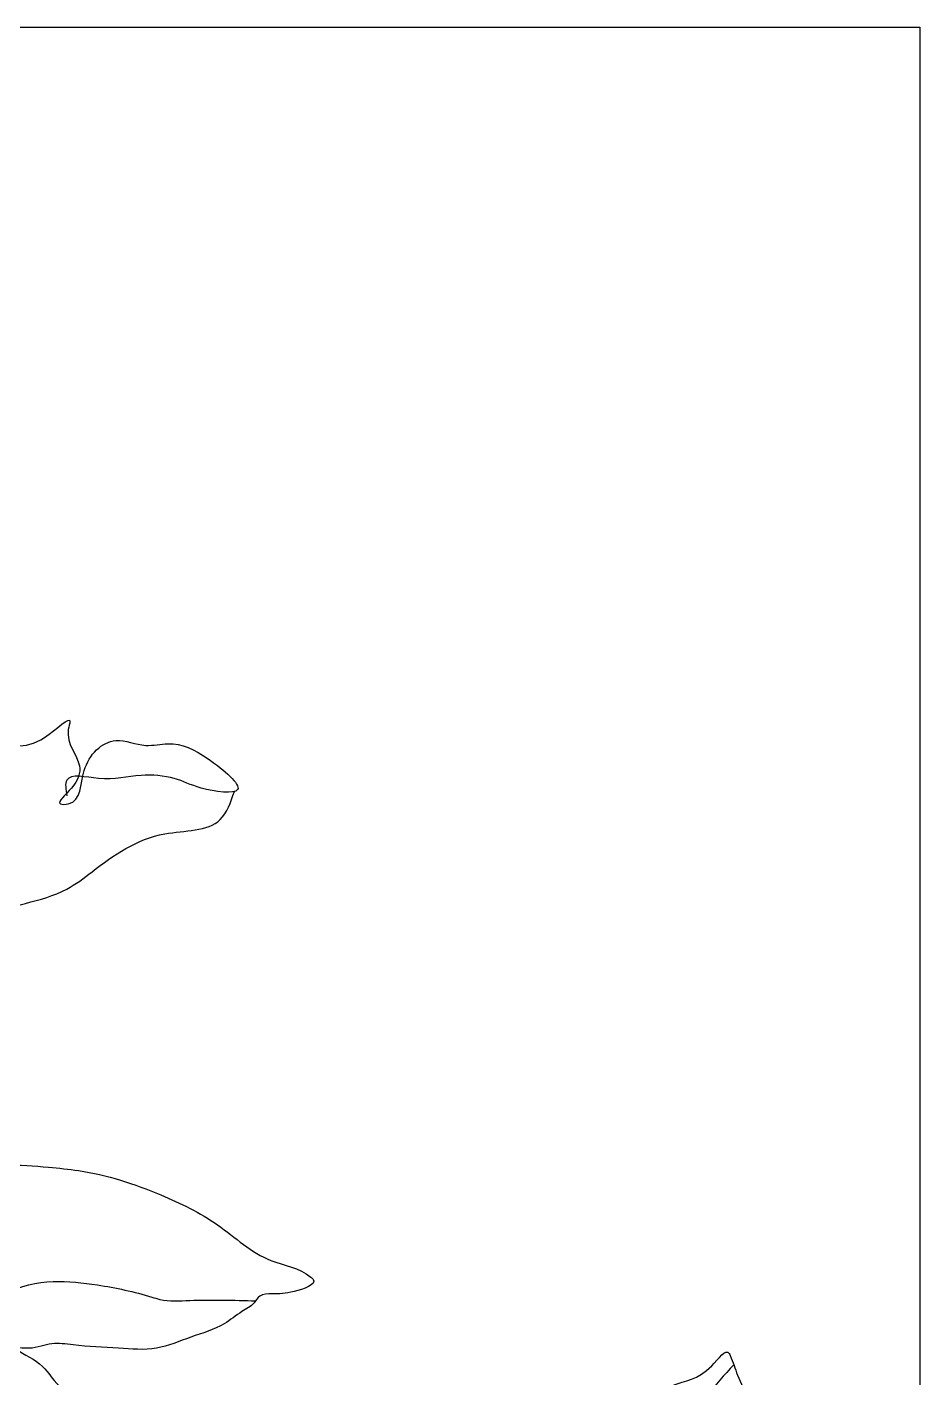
# Model space of a CAD drawing. Header units: millimetres. Extents: x 14385 to 129787, y 107826 to 186798.
# Drawn here: x 30154 to 30768, y 114710 to 115640 of the extents above; entities that cross this region are included whole.
import ezdxf

# ---------------------------------------------------------------- set-up
doc = ezdxf.new("R2010")
doc.units = ezdxf.units.MM
doc.header["$LTSCALE"] = 1000

msp = doc.modelspace()

# ---------------------------------------------------------------- linework, layer by layer
at = {"color": 2, "linetype": 'ByBlock', "ltscale": 3000}
msp.add_lwpolyline([(28937.32713804033, 115639.5779096198), (30768.23601904896, 115639.5779096198), (30768.23601904896, 112879.3519922805), (28937.32713804033, 112879.3519922805)], close=True, dxfattribs=at)
at = {"color": 8, "linetype": 'ByBlock', "ltscale": 3000}
for points, start_tangent in [([(29981.60718259541, 114999.7331091161), (29989.29801356199, 115020.9350791492), (30003.45472034451, 115062.2803708573), (30021.96574947529, 115090.5693622136), (30049.18542330305, 115110.1548345213), (30061.16152947827, 115129.7403068293), (30085.11718126119, 115137.3566523313), (30129.76102334971, 115146.0601713795), (30165.69278130739, 115150.4129526832), (30183.11351013475, 115161.2928623834), (30182.02320983133, 115155.8529075335), (30189.64843309077, 115130.8274803755), (30184.20381043863, 115115.5947893716), (30176.58202661213, 115104.7148796714), (30182.02320983133, 115104.7148796714), (30192.91245513561, 115127.5639161773), (30214.69094574417, 115148.2365620316), (30235.37913604931, 115144.9729978333), (30250.62270370231, 115146.0601713795), (30278.93267783395, 115135.1802616792), (30298.53056783567, 115114.5076158249), (30273.48805518181, 115115.5947893716), (30254.97702605103, 115122.1239613274), (30232.11167457153, 115124.2983084198), (30202.71140013647, 115122.1239613274), (30180.93634896039, 115121.0347442215), (30180.93634896039, 115110.1548345213)], (-0.8695273925189759, -0.4938847169726466)), ([(30052.58422414493, 114983.0753420742), (30076.40509713127, 115002.438823947), (30106.89567187021, 115020.9350791492), (30152.62637482875, 115036.1677701532), (30180.93634896039, 115045.9605063072), (30198.35707778775, 115057.9275895537), (30248.44554252841, 115084.0422338171), (30286.55446166045, 115093.8349699711), (30296.31156027759, 115113.1909806996)], (-0.4938847169687868, 0.869527392521168)), ([(29815.98690398876, 114747.6896776449), (29824.14331330045, 114749.7690652784), (29834.853708082, 114758.1783117878), (29840.97589906177, 114759.7089377016), (29857.80504538969, 114763.5303935881), (29869.28243376, 114762.7661024106), (29882.29036987538, 114755.8854382557), (29887.64556726639, 114749.7690652784), (29881.52337628661, 114768.118184211), (29883.82091762044, 114781.1152213437), (29885.3514653655, 114793.3479672989), (29892.2372105011, 114806.3450044312), (29908.30280267319, 114818.5777503865), (29910.59690457408, 114826.2227057184), (29912.12745231914, 114829.2819139871), (29921.31073878857, 114820.106332741), (29955.73946446704, 114803.2878397221), (29951.14782123186, 114805.5807132542), (29953.44536256616, 114813.9899597636), (29955.73946446704, 114821.6349150955), (29965.6863050923, 114832.3390786962), (29972.5720502279, 114842.2789511194), (29994.75983337977, 114847.6289893605), (30013.12296688615, 114846.100407006), (30016.1840623758, 114845.3361158285), (30020.77226617758, 114849.1596152743), (30033.78020229295, 114855.2759882521), (30043.72704291821, 114857.5688617837), (30039.1353996835, 114850.6881976288), (30038.37184552767, 114842.2789511194), (30041.42950158438, 114830.0462051642), (30056.73153960065, 114806.3450044312), (30060.55962867953, 114787.2315943211), (30060.55962867953, 114778.8223478117), (30060.55962867953, 114772.7059748343), (30066.67838022637, 114776.5274307204), (30064.38427832548, 114787.2315943211), (30070.50302987185, 114801.7572138084), (30088.86616337823, 114833.1033698733), (30104.93519498326, 114843.0432422969), (30138.60036650544, 114855.2759882521), (30168.4374489492, 114854.5116970746), (30189.09468435601, 114852.2167799834), (30245.71119318635, 114835.3982869645), (30284.73156209907, 114814.7542509406), (30321.45782911137, 114790.2887590302), (30349.00080965378, 114778.8223478117), (30350.53135739884, 114777.2917218979), (30337.52342128346, 114768.8824753885), (30322.2213832672, 114767.3538930339), (30313.80509038654, 114765.8253106794), (30309.98044074106, 114761.2375200561), (30301.56414786039, 114755.1211470787), (30289.32320533379, 114746.7119005693), (30266.37186802609, 114737.5363193231), (30242.65353712917, 114729.8913639912), (30216.63766489842, 114729.8913639912), (30185.27003471006, 114732.1842375228), (30170.73155085009, 114732.9485287003), (30154.665958678, 114729.8913639912), (30147.01321995317, 114729.8913639912), (30160.02115606854, 114720.7178263043), (30172.26209859469, 114707.7207891715), (30188.33113020018, 114689.3716702389), (30198.27797082544, 114677.9032154612), (30204.39672237227, 114676.3746331067), (30200.57207272633, 114671.0225513063), (30182.20893922041, 114663.3775959739), (30169.08608961711, 114651.7373787575), (30169.08608961722, 114651.7373787576)], (-0.91750711148166, -0.3977193739065031)), ([(29706.87928000663, 114850.091478314), (29712.72631633526, 114841.3307396055), (29719.05831273657, 114837.4357155843), (29731.2339060331, 114835.9766142459), (29742.9279786913, 114830.1340782142), (29749.77245062927, 114830.2423868568), (29752.18005382328, 114825.7547306393), (29757.53869064723, 114821.3733395056), (29775.07636020111, 114811.151455899), (29781.40491716901, 114803.7374227673), (29791.6372307447, 114789.1341480271), (29801.86610488698, 114772.5854048354), (29816.96521634853, 114745.3263673654), (29823.78561225452, 114719.5284747931), (29827.66529283032, 114697.4743828538), (29828.15369233547, 114687.2524992472), (29826.69193325343, 114659.0207275518), (29820.84489692433, 114621.5398064752), (29810.61602278159, 114593.7944018922), (29804.77242588589, 114584.5452525115), (29798.9253895568, 114578.704760039), (29791.62003357906, 114576.2708809155), (29787.73691356985, 114574.7239065275), (29792.12219081644, 114567.4222691574), (29797.96922714554, 114555.7392406531), (29805.76298262889, 114544.0582557081), (29811.11818001943, 114540.6495987999), (29826.70913041907, 114528.4802031831), (29847.1668787041, 114523.6124449361), (29862.26599016518, 114520.2058315871), (29878.34190063702, 114519.7194644741), (29886.13565611991, 114519.7194644741), (29907.64243151119, 114523.0668146035), (29934.43561563047, 114526.9618386247), (29966.09903706855, 114521.6077132651), (29994.91116843757, 114512.2706908349), (30013.91059707396, 114500.5897058898), (30043.62385992438, 114477.2236488818), (30054.37552790355, 114460.5890761994), (30059.24920465529, 114446.472168572), (30060.70752430439, 114435.7639178529), (30064.11944197409, 114431.3825267188), (30068.98967929289, 114427.9759133698), (30070.93983788008, 114425.5420342463), (30071.91319745698, 114436.7366520784), (30074.34831611637, 114448.4196805826), (30082.14207159972, 114459.6142984147), (30102.59981988475, 114481.0328434121), (30134.3113933868, 114502.0815041771), (30156.71930025902, 114521.552537164), (30172.30681122572, 114540.5351594791), (30183.99744445051, 114571.2008102986), (30186.924402048, 114598.5497643778), (30184.4892833886, 114612.6666720051), (30179.13064656465, 114624.3497005094), (30173.28704966896, 114640.898443701), (30170.36353150441, 114648.6864481841), (30165.97825425782, 114658.4219646773), (30161.10801693902, 114667.1827033863), (30154.77602053818, 114674.9727514286), (30149.41738371423, 114664.2624571498), (30132.36811366549, 114651.1203273072), (30120.6774804407, 114637.9781974645), (30107.03668862872, 114624.8360676223), (30096.80781448598, 114608.285280871), (30082.18678423029, 114583.8729215025), (30069.51591256226, 114544.840938919), (30067.56575397507, 114518.5566792342), (30059.28359898657, 114465.9861163043), (30057.33687983232, 114459.1708460471), (30055.38672124513, 114457.7117447083)], (-0.6649926078639504, 0.746849939068286)), ([(30101.08372893545, 114737.6936540805), (30111.0539465301, 114749.7690652784), (30127.12297813513, 114758.9446465245), (30139.36392066174, 114767.3538930339), (30171.49854443886, 114775.7631395434), (30202.10262047139, 114773.4702660113), (30239.59244163951, 114765.0610195019), (30244.94763903006, 114763.5303935881), (30265.60487443733, 114762.7661024106), (30310.94551805174, 114762.5017507541)], (-0.9847105066333148, 0.174198789105896)), ([(30640.1174131101, 114718.4273330493), (30622.03333018499, 114696.4914308319), (30610.67632197414, 114666.6942927141), (30602.86536932515, 114621.9955201985), (30600.73292078183, 114580.8443666233), (30600.02439755586, 114553.1745737347), (30599.31587433035, 114542.5317169128), (30594.34589345066, 114546.0793358537)], (0.2698578487824845, 0.9629001721105307))]:
    msp.add_spline(points, degree=3, dxfattribs=dict(at, start_tangent=start_tangent))
at = {"color": 8, "linetype": 'ByBlock', "ltscale": 3000, "start_tangent": (-0.1759418843007466, 0.9844005553374617), "end_tangent": (-0.77705574038484, -0.6294317884687491)}
msp.add_spline([(30552.79094490397, 114533.6907428723), (30557.39950271801, 114542.3702757287), (30552.42952183832, 114553.7222476264), (30548.88002684305, 114567.2036083124), (30545.35460788023, 114617.7387861817), (30557.42357874999, 114661.0172849854), (30577.30350226827, 114690.107351586), (30597.89538844547, 114704.2957837891), (30624.87430195429, 114717.7771444752), (30636.94671225699, 114726.2906125088), (30637.6552354825, 114724.8723823561), (30642.62521636218, 114711.3910216701), (30651.14469223714, 114695.0732006792), (30671.02461575542, 114670.951026731), (30687.3550442789, 114638.3133411894), (30692.32502515859, 114603.5483104193), (30694.45747370191, 114563.8174305561), (30688.06700693781, 114548.2087246415), (30680.25605428882, 114539.6932130486), (30653.98566400597, 114510.6051900073), (30649.13081141259, 114506.6726554515)], degree=3, dxfattribs=at)

doc.saveas('drawing.dxf')
